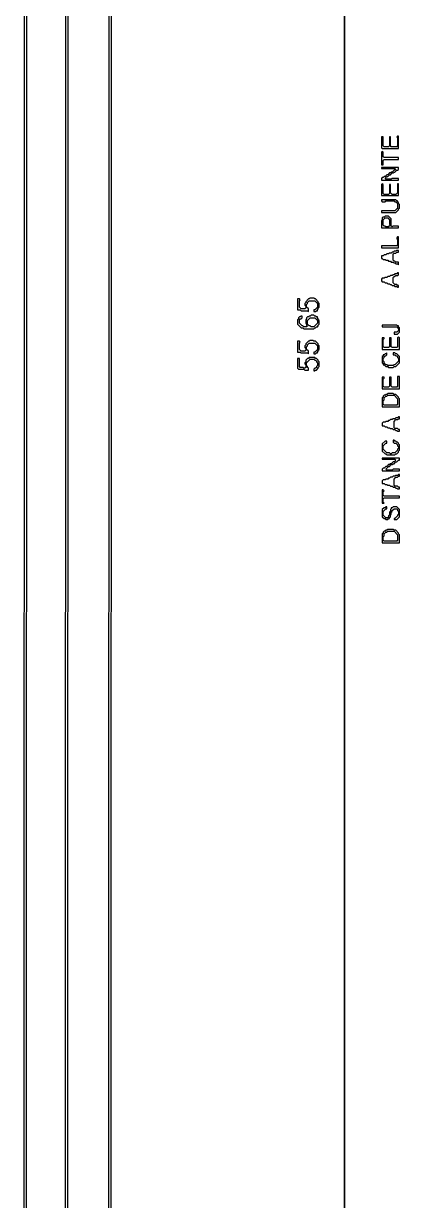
# Model space of a CAD drawing. Extents: x 17 to 323, y -435 to -5.
# Drawn here: x 16.9 to 58.6, y -324 to -193.2 of the extents above; entities that cross this region are included whole.
import ezdxf

# ---------------------------------------------------------------- set-up
doc = ezdxf.new("R2010")
doc.units = 0

msp = doc.modelspace()

# ---------------------------------------------------------------- linework, layer by layer
at = {"layer": 'CONTOURS'}
for p, q in [((17, -4.7), (16.9, -434.9)), ((17.2, -434.5), (17.3, -5)), ((21.6, -9.4), (21.5, -430.1)), ((21.8, -429.8), (21.9, -9.7)), ((26.4, -14.2), (26.3, -425.4)), ((26.6, -425), (26.7, -14.5)), ((52.5, -360.4), (52.5, -95)), ((52.5, -95), (52.5, -360.4)), ((56.8, -205.8), (56.6, -205.8)), ((56.6, -205.8), (56.6, -207)), ((56.8, -206.8), (56.8, -205.8)), ((57.6, -205.8), (57.5, -205.8)), ((57.5, -205.8), (57.5, -206.8)), ((57.6, -206.8), (57.6, -205.8)), ((58.4, -205.7), (58.3, -205.8)), ((58.3, -205.8), (58.4, -205.9)), ((58.5, -205.7), (58.4, -205.7)), ((58.4, -205.9), (58.4, -206.8)), ((58.5, -207.1), (58.5, -205.7)), ((56.6, -207), (56.7, -207.1)), ((56.7, -207.4), (56.6, -207.5)), ((56.6, -207.5), (56.6, -208.9)), ((56.7, -207.1), (58.5, -207.1)), ((56.8, -207.5), (56.7, -207.4)), ((56.9, -206.9), (56.8, -206.8)), ((56.8, -208), (56.8, -207.5)), ((57.4, -206.9), (56.9, -206.9)), ((57.5, -206.8), (57.4, -206.9)), ((57.7, -206.9), (57.6, -206.8)), ((58.3, -206.9), (57.7, -206.9)), ((58.4, -206.8), (58.3, -206.9)), ((56.6, -208.9), (56.8, -208.9)), ((56.6, -209.2), (56.6, -209.3)), ((58.5, -209.2), (56.6, -209.2)), ((56.9, -208.1), (56.8, -208)), ((56.8, -208.4), (56.9, -208.3)), ((56.8, -208.9), (56.8, -208.4)), ((58.5, -208.1), (56.9, -208.1)), ((56.9, -208.3), (58.5, -208.3)), ((58.5, -208.3), (58.5, -208.1)), ((58.5, -209.4), (58.5, -209.2)), ((56.6, -209.3), (58.1, -209.3)), ((56.7, -210.3), (56.6, -210.4)), ((56.6, -210.4), (56.6, -210.6)), ((56.8, -210.3), (56.7, -210.3)), ((56.9, -210.2), (56.8, -210.3)), ((57, -210.2), (56.9, -210.2)), ((57.2, -210), (57, -210.2)), ((57, -210.4), (57.2, -210.2)), ((57.1, -210.5), (57, -210.4)), ((57.7, -210.5), (57.1, -210.5)), ((57.3, -210), (57.2, -210)), ((57.2, -210.2), (57.3, -210.2)), ((57.5, -209.8), (57.3, -210)), ((57.3, -210.2), (57.5, -210)), ((57.6, -209.8), (57.5, -209.8)), ((57.5, -210), (57.6, -210)), ((57.7, -209.7), (57.6, -209.8)), ((57.6, -210), (57.8, -209.8)), ((57.8, -209.7), (57.7, -209.7)), ((57.8, -210.4), (57.7, -210.5)), ((58, -209.5), (57.8, -209.7)), ((57.8, -209.8), (57.9, -209.8)), ((58.5, -210.4), (57.8, -210.4)), ((57.9, -209.8), (58, -209.7)), ((58.1, -209.5), (58, -209.5)), ((58, -209.7), (58.1, -209.7)), ((58.1, -209.3), (58.2, -209.4)), ((58.2, -209.4), (58.1, -209.5)), ((58.1, -209.7), (58.3, -209.5)), ((58.3, -209.5), (58.4, -209.5)), ((58.4, -209.5), (58.5, -209.4)), ((58.5, -210.6), (58.5, -210.4)), ((56.6, -210.6), (58.5, -210.6)), ((56.7, -211), (56.6, -211.1)), ((56.6, -211.1), (56.6, -212.3)), ((56.8, -211.1), (56.7, -211)), ((56.8, -212.1), (56.8, -211.1)), ((57.6, -211.1), (57.5, -211.1)), ((57.5, -211.1), (57.5, -212.1)), ((57.6, -212), (57.6, -211.1)), ((58.5, -211), (58.4, -211)), ((58.4, -211), (58.4, -212)), ((58.5, -212.3), (58.5, -211)), ((56.6, -212.3), (58.5, -212.3)), ((56.6, -212.8), (56.6, -212.9)), ((58.2, -212.8), (56.6, -212.8)), ((56.6, -212.9), (56.7, -213)), ((56.7, -213), (57, -213)), ((56.9, -212.2), (56.8, -212.1)), ((57.4, -212.2), (56.9, -212.2)), ((57, -213), (57.1, -212.9)), ((57.1, -212.9), (58, -212.9)), ((57.5, -212.1), (57.4, -212.2)), ((57.8, -212.2), (57.6, -212)), ((58.2, -212.2), (57.8, -212.2)), ((58, -212.9), (58.1, -213)), ((58.1, -213), (58.2, -213)), ((58.4, -212), (58.2, -212.2)), ((58.3, -212.9), (58.2, -212.8)), ((58.2, -213), (58.4, -213.2)), ((58.4, -212.9), (58.3, -212.9)), ((58.4, -213), (58.4, -212.9)), ((58.5, -213.1), (58.4, -213)), ((58.5, -213.2), (58.5, -213.1)), ((58.1, -214), (56.6, -214)), ((56.6, -214), (56.6, -214.2)), ((56.6, -214.2), (58.2, -214.2)), ((58.4, -213.7), (58.1, -214)), ((58.2, -214.2), (58.5, -213.9)), ((58.4, -213.2), (58.4, -213.7)), ((58.6, -213.3), (58.5, -213.2)), ((58.5, -213.8), (58.6, -213.7)), ((58.5, -213.9), (58.5, -213.8)), ((58.6, -213.7), (58.6, -213.3)), ((56.7, -215), (56.6, -215.1)), ((56.6, -215.1), (56.6, -215.9)), ((56.8, -214.7), (56.7, -214.8)), ((56.7, -214.8), (56.7, -215)), ((56.9, -214.7), (56.8, -214.7)), ((56.8, -215), (57, -214.8)), ((56.8, -215.6), (56.8, -215)), ((56.9, -215.7), (56.8, -215.6)), ((57, -214.6), (56.9, -214.7)), ((57, -215.7), (56.9, -215.7)), ((57.4, -214.6), (57, -214.6)), ((57, -214.8), (57.3, -214.8)), ((57.1, -215.8), (57, -215.7)), ((57.3, -214.8), (57.5, -215)), ((57.7, -214.9), (57.4, -214.6)), ((57.6, -215.6), (57.4, -215.8)), ((57.5, -215), (57.5, -215.5)), ((57.5, -215.5), (57.6, -215.6)), ((57.7, -215.7), (57.7, -214.9)), ((57.8, -215.8), (57.7, -215.7)), ((57.9, -215.7), (57.8, -215.8)), ((58.5, -215.7), (57.9, -215.7)), ((58.5, -215.9), (58.5, -215.7)), ((56.6, -215.9), (58.5, -215.9)), ((57.4, -215.8), (57.1, -215.8)), ((58.4, -216.9), (58.3, -217)), ((58.3, -217), (58.3, -217.1)), ((58.5, -216.9), (58.4, -216.9)), ((58.5, -218.1), (58.5, -216.9)), ((58.3, -217.9), (56.6, -217.9)), ((56.6, -217.9), (56.6, -218.1)), ((56.6, -218.1), (58.5, -218.1)), ((58.3, -217.1), (58.4, -217.2)), ((58.4, -217.8), (58.3, -217.9)), ((58.4, -217.2), (58.4, -217.8)), ((56.8, -219), (56.6, -219)), ((56.6, -219), (56.6, -219.3)), ((56.6, -219.3), (56.7, -219.3)), ((56.7, -219.3), (56.8, -219.4)), ((56.9, -218.9), (56.8, -219)), ((56.8, -219.4), (57, -219.4)), ((57.1, -218.9), (56.9, -218.9)), ((57, -219.4), (57.1, -219.5)), ((57.2, -218.8), (57.1, -218.9)), ((57.1, -219.5), (57.3, -219.5)), ((57.4, -218.8), (57.2, -218.8)), ((57.3, -219.5), (57.4, -219.6)), ((57.5, -218.7), (57.4, -218.8)), ((57.4, -219.6), (57.6, -219.6)), ((57.7, -218.7), (57.5, -218.7)), ((57.6, -219.6), (57.7, -219.7)), ((57.8, -218.6), (57.7, -218.7)), ((57.9, -218.6), (57.8, -218.6)), ((58, -218.5), (57.9, -218.6)), ((57.9, -218.8), (58, -218.7)), ((57.9, -219.5), (57.9, -218.8)), ((58, -219.6), (57.9, -219.5)), ((58.2, -218.5), (58, -218.5)), ((58, -218.7), (58.2, -218.7)), ((58.1, -219.6), (58, -219.6)), ((58.2, -219.7), (58.1, -219.6)), ((58.3, -218.4), (58.2, -218.5)), ((58.2, -218.7), (58.3, -218.6)), ((58.5, -218.4), (58.3, -218.4)), ((58.3, -218.6), (58.5, -218.6)), ((58.5, -218.6), (58.5, -218.4)), ((57.7, -219.7), (57.9, -219.7)), ((57.9, -219.7), (58, -219.8)), ((58, -219.8), (58.1, -219.8)), ((58.1, -219.8), (58.2, -219.9)), ((58.5, -219.7), (58.2, -219.7)), ((58.2, -219.9), (58.4, -219.9)), ((58.4, -220.9), (58.3, -221)), ((58.4, -219.9), (58.5, -220)), ((58.5, -220.9), (58.4, -220.9)), ((58.5, -220), (58.5, -219.7)), ((58.5, -221.1), (58.5, -220.9)), ((56.7, -221.5), (56.6, -221.6)), ((56.6, -221.6), (56.6, -221.8)), ((56.6, -221.8), (56.7, -221.9)), ((56.9, -221.5), (56.7, -221.5)), ((56.7, -221.9), (56.9, -221.9)), ((57, -221.4), (56.9, -221.5)), ((56.9, -221.9), (57, -222)), ((57.2, -221.4), (57, -221.4)), ((57, -222), (57.2, -222)), ((57.3, -221.3), (57.2, -221.4)), ((57.2, -222), (57.3, -222.1)), ((57.5, -221.3), (57.3, -221.3)), ((57.3, -222.1), (57.5, -222.1)), ((57.6, -221.2), (57.5, -221.3)), ((57.5, -222.1), (57.6, -222.2)), ((57.8, -221.2), (57.6, -221.2)), ((57.6, -222.2), (57.7, -222.2)), ((57.7, -222.2), (57.8, -222.3)), ((57.9, -221.1), (57.8, -221.2)), ((58, -221.1), (57.9, -221.1)), ((57.9, -221.4), (58, -221.3)), ((57.9, -222), (57.9, -221.4)), ((58.1, -222.2), (57.9, -222)), ((58.1, -221), (58, -221.1)), ((58, -221.3), (58.1, -221.3)), ((58.3, -221), (58.1, -221)), ((58.1, -221.3), (58.2, -221.2)), ((58.3, -222.2), (58.1, -222.2)), ((58.2, -221.2), (58.4, -221.2)), ((58.4, -222.3), (58.3, -222.2)), ((58.4, -221.2), (58.5, -221.1)), ((57.8, -222.3), (58, -222.3)), ((58, -222.3), (58.1, -222.4)), ((58.1, -222.4), (58.3, -222.4)), ((58.3, -222.4), (58.4, -222.5)), ((58.5, -222.3), (58.4, -222.3)), ((58.4, -222.5), (58.5, -222.5)), ((58.5, -222.5), (58.5, -222.3)), ((47.5, -223.8), (47.3, -223.8)), ((47.3, -223.8), (47.3, -225)), ((47.6, -223.9), (47.5, -223.8)), ((47.5, -224), (47.6, -223.9)), ((47.5, -224.7), (47.5, -224)), ((47.7, -224.9), (47.5, -224.7)), ((48.2, -224.2), (48.1, -224.3)), ((48.1, -224.3), (48.1, -224.5)), ((48.1, -224.5), (48.2, -224.6)), ((48.2, -224.8), (48.1, -224.9)), ((48.5, -223.8), (48.2, -224.1)), ((48.2, -224.1), (48.2, -224.2)), ((48.2, -224.6), (48.2, -224.8)), ((48.3, -224.4), (48.4, -224.3)), ((48.3, -224.7), (48.3, -224.4)), ((48.5, -224.9), (48.3, -224.7)), ((48.4, -224.2), (48.6, -224)), ((48.4, -224.3), (48.4, -224.2)), ((48.6, -223.8), (48.5, -223.8)), ((48.7, -223.7), (48.6, -223.8)), ((48.6, -224), (49.2, -224)), ((49.1, -223.7), (48.7, -223.7)), ((49.2, -223.8), (49.1, -223.7)), ((49.3, -223.8), (49.2, -223.8)), ((49.2, -224), (49.5, -224.3)), ((49.5, -224.7), (49.2, -225)), ((49.6, -224.1), (49.3, -223.8)), ((49.5, -224.3), (49.5, -224.7)), ((49.6, -224.2), (49.6, -224.1)), ((49.7, -224.3), (49.6, -224.2)), ((49.6, -224.8), (49.7, -224.7)), ((49.6, -224.9), (49.6, -224.8)), ((49.7, -224.7), (49.7, -224.3)), ((47.3, -225), (47.6, -225)), ((47.4, -226), (47.3, -226.1)), ((47.3, -226.1), (47.3, -226.6)), ((47.5, -225.8), (47.4, -225.9)), ((47.4, -225.9), (47.4, -226)), ((47.6, -225.8), (47.5, -225.8)), ((47.5, -226.1), (47.6, -226)), ((47.5, -226.5), (47.5, -226.1)), ((47.6, -225), (47.7, -225.1)), ((47.7, -225.7), (47.6, -225.8)), ((47.6, -226), (47.7, -226)), ((48.1, -224.9), (47.7, -224.9)), ((47.7, -225.1), (48.4, -225.1)), ((47.8, -225.7), (47.7, -225.7)), ((47.7, -226), (47.8, -225.9)), ((47.8, -225.9), (47.8, -225.7)), ((48.3, -226), (48.2, -226.1)), ((48.2, -226.1), (48.2, -226.5)), ((48.4, -225.8), (48.3, -225.9)), ((48.3, -225.9), (48.3, -226)), ((48.4, -225.1), (48.5, -225.2)), ((48.5, -225.8), (48.4, -225.8)), ((48.4, -226.2), (48.7, -225.9)), ((48.5, -225.2), (48.5, -224.9)), ((48.6, -225.7), (48.5, -225.8)), ((48.7, -225.7), (48.6, -225.7)), ((48.8, -225.6), (48.7, -225.7)), ((48.7, -225.9), (49.2, -225.9)), ((49.1, -225.6), (48.8, -225.6)), ((49.2, -225), (49.1, -225)), ((49.1, -225), (49.1, -225.2)), ((49.1, -225.2), (49.3, -225.2)), ((49.2, -225.7), (49.1, -225.6)), ((49.3, -225.7), (49.2, -225.7)), ((49.2, -225.9), (49.5, -226.2)), ((49.3, -225.2), (49.4, -225.1)), ((49.4, -225.8), (49.3, -225.7)), ((49.4, -225.1), (49.5, -225.1)), ((49.5, -225.8), (49.4, -225.8)), ((49.5, -225), (49.6, -224.9)), ((49.5, -225.1), (49.5, -225)), ((49.5, -225.9), (49.5, -225.8)), ((49.6, -226), (49.5, -225.9)), ((49.6, -226.1), (49.6, -226)), ((49.7, -226.2), (49.6, -226.1)), ((47.3, -226.6), (47.7, -227)), ((47.8, -226.8), (47.5, -226.5)), ((47.7, -227), (47.9, -227)), ((47.9, -226.8), (47.8, -226.8)), ((48, -226.9), (47.9, -226.8)), ((47.9, -227), (48, -227.1)), ((48.3, -226.9), (48, -226.9)), ((48, -227.1), (49.1, -227.1)), ((48.2, -226.5), (48.3, -226.6)), ((48.3, -226.6), (48.3, -226.7)), ((48.3, -226.7), (48.4, -226.8)), ((48.4, -226.8), (48.3, -226.9)), ((48.4, -226.6), (48.4, -226.2)), ((48.6, -226.8), (48.4, -226.6)), ((48.7, -226.8), (48.6, -226.8)), ((48.8, -226.9), (48.7, -226.8)), ((49.1, -226.9), (48.8, -226.9)), ((49.5, -226.5), (49.1, -226.9)), ((49.1, -227.1), (49.2, -227)), ((49.2, -227), (49.3, -227)), ((49.3, -227), (49.4, -226.9)), ((49.4, -226.9), (49.5, -226.9)), ((49.5, -226.2), (49.5, -226.5)), ((49.5, -226.9), (49.6, -226.8)), ((49.6, -226.7), (49.7, -226.6)), ((49.6, -226.8), (49.6, -226.7)), ((49.7, -226.6), (49.7, -226.2)), ((56.7, -226.7), (56.7, -226.9)), ((58.3, -226.7), (56.7, -226.7)), ((56.7, -226.9), (58.3, -226.9)), ((58.3, -227.5), (58, -227.5)), ((58, -227.5), (58, -227.7)), ((58.4, -226.8), (58.3, -226.7)), ((58.3, -226.9), (58.5, -227.1)), ((58.5, -227.3), (58.3, -227.5)), ((58.5, -226.8), (58.4, -226.8)), ((58.4, -227.7), (58.6, -227.5)), ((58.5, -226.9), (58.5, -226.8)), ((58.6, -227), (58.5, -226.9)), ((58.5, -227.1), (58.5, -227.3)), ((58.6, -227.5), (58.6, -227)), ((47.5, -228.5), (47.3, -228.5)), ((47.3, -228.5), (47.3, -229.7)), ((47.6, -228.6), (47.5, -228.5)), ((47.5, -228.7), (47.6, -228.6)), ((47.5, -229.4), (47.5, -228.7)), ((48.5, -228.5), (48.2, -228.8)), ((48.2, -228.8), (48.2, -228.9)), ((48.4, -228.9), (48.6, -228.7)), ((48.6, -228.5), (48.5, -228.5)), ((48.7, -228.4), (48.6, -228.5)), ((48.6, -228.7), (49.2, -228.7)), ((49, -228.4), (48.7, -228.4)), ((49.1, -228.5), (49, -228.4)), ((49.3, -228.5), (49.1, -228.5)), ((49.2, -228.7), (49.5, -229)), ((49.6, -228.8), (49.3, -228.5)), ((49.6, -228.9), (49.6, -228.8)), ((56.9, -228.1), (56.7, -228.1)), ((56.7, -228.1), (56.7, -229.4)), ((56.8, -228.3), (56.9, -228.2)), ((56.8, -229.1), (56.8, -228.3)), ((56.9, -228.2), (56.9, -228.1)), ((57.7, -228.1), (57.5, -228.1)), ((57.5, -228.1), (57.5, -229.1)), ((57.7, -229.1), (57.7, -228.1)), ((58, -227.7), (58.4, -227.7)), ((58.5, -228), (58.4, -228.1)), ((58.4, -228.1), (58.4, -229.1)), ((58.6, -228.1), (58.5, -228)), ((58.6, -229.4), (58.6, -228.1)), ((47.3, -229.7), (47.6, -229.7)), ((47.7, -229.6), (47.5, -229.4)), ((47.6, -229.7), (47.7, -229.8)), ((48.1, -229.6), (47.7, -229.6)), ((47.7, -229.8), (48.4, -229.8)), ((48.2, -228.9), (48.1, -229)), ((48.1, -229), (48.1, -229.2)), ((48.1, -229.2), (48.2, -229.3)), ((48.2, -229.5), (48.1, -229.6)), ((48.2, -229.3), (48.2, -229.5)), ((48.3, -229.1), (48.4, -229)), ((48.3, -229.4), (48.3, -229.1)), ((48.5, -229.6), (48.3, -229.4)), ((48.4, -229), (48.4, -228.9)), ((48.4, -229.8), (48.5, -229.9)), ((48.5, -229.9), (48.5, -229.6)), ((49.2, -229.7), (49.1, -229.7)), ((49.1, -229.7), (49.1, -229.9)), ((49.1, -229.9), (49.3, -229.9)), ((49.5, -229.4), (49.2, -229.7)), ((49.3, -229.9), (49.4, -229.8)), ((49.4, -229.8), (49.5, -229.8)), ((49.5, -229), (49.5, -229.4)), ((49.5, -229.7), (49.6, -229.6)), ((49.5, -229.8), (49.5, -229.7)), ((49.7, -229), (49.6, -228.9)), ((49.6, -229.5), (49.7, -229.4)), ((49.6, -229.6), (49.6, -229.5)), ((49.7, -229.4), (49.7, -229)), ((56.7, -229.4), (58.6, -229.4)), ((56.8, -230.1), (56.7, -230.2)), ((56.9, -229.2), (56.8, -229.1)), ((56.8, -230), (56.8, -230.1)), ((56.9, -230), (56.8, -230)), ((57.4, -229.2), (56.9, -229.2)), ((57, -229.9), (56.9, -230)), ((56.9, -230.2), (57, -230.1)), ((57.1, -229.9), (57, -229.9)), ((57, -230.1), (57.1, -230.1)), ((57.2, -229.8), (57.1, -229.9)), ((57.1, -230.1), (57.2, -230)), ((57.2, -230), (57.2, -229.8)), ((57.5, -229.1), (57.4, -229.2)), ((57.8, -229.2), (57.7, -229.1)), ((58.3, -229.2), (57.8, -229.2)), ((58.1, -229.8), (57.9, -229.8)), ((57.9, -229.8), (57.9, -230)), ((57.9, -230), (58.1, -230)), ((58.2, -229.9), (58.1, -229.8)), ((58.1, -230), (58.2, -230.1)), ((58.3, -229.9), (58.2, -229.9)), ((58.2, -230.1), (58.3, -230.1)), ((58.4, -229.1), (58.3, -229.2)), ((58.6, -230.2), (58.3, -229.9)), ((58.3, -230.1), (58.4, -230.2)), ((47.5, -230.4), (47.3, -230.4)), ((47.3, -230.4), (47.3, -231.5)), ((47.5, -231.3), (47.5, -230.4)), ((47.6, -231.4), (47.5, -231.3)), ((47.9, -231.4), (47.6, -231.4)), ((48, -231.5), (47.9, -231.4)), ((48.2, -230.8), (48.1, -230.9)), ((48.1, -230.9), (48.1, -231)), ((48.1, -231), (48.2, -231.1)), ((48.2, -231.4), (48.1, -231.5)), ((48.4, -230.4), (48.2, -230.6)), ((48.2, -230.6), (48.2, -230.8)), ((48.2, -231.1), (48.2, -231.4)), ((48.3, -230.9), (48.7, -230.5)), ((48.3, -231.2), (48.3, -230.9)), ((48.4, -231.3), (48.3, -231.2)), ((48.5, -230.4), (48.4, -230.4)), ((48.4, -231.4), (48.4, -231.3)), ((48.5, -231.5), (48.4, -231.4)), ((48.6, -230.3), (48.5, -230.4)), ((49.2, -230.3), (48.6, -230.3)), ((48.7, -230.5), (49.1, -230.5)), ((49.1, -230.5), (49.2, -230.6)), ((49.3, -230.4), (49.2, -230.3)), ((49.2, -230.6), (49.3, -230.6)), ((49.4, -230.4), (49.3, -230.4)), ((49.3, -230.6), (49.4, -230.7)), ((49.4, -231.4), (49.3, -231.5)), ((49.6, -230.6), (49.4, -230.4)), ((49.4, -230.7), (49.4, -230.8)), ((49.4, -230.8), (49.5, -230.9)), ((49.5, -231.2), (49.4, -231.3)), ((49.4, -231.3), (49.4, -231.4)), ((49.5, -230.9), (49.5, -231.2)), ((49.6, -230.7), (49.6, -230.6)), ((49.7, -230.8), (49.6, -230.7)), ((49.6, -231.4), (49.7, -231.3)), ((49.6, -231.5), (49.6, -231.4)), ((49.7, -231.3), (49.7, -230.8)), ((56.7, -230.2), (56.7, -230.9)), ((56.7, -230.9), (56.8, -231)), ((56.8, -230.4), (56.9, -230.3)), ((56.8, -230.7), (56.8, -230.4)), ((56.9, -230.8), (56.8, -230.7)), ((56.8, -231), (56.8, -231.1)), ((56.8, -231.1), (56.9, -231.1)), ((56.9, -230.3), (56.9, -230.2)), ((56.9, -230.9), (56.9, -230.8)), ((57.1, -231.1), (56.9, -230.9)), ((56.9, -231.1), (57.1, -231.3)), ((57.2, -231.1), (57.1, -231.1)), ((57.1, -231.3), (57.3, -231.3)), ((57.3, -231.2), (57.2, -231.1)), ((57.9, -231.2), (57.3, -231.2)), ((57.3, -231.3), (57.4, -231.4)), ((57.4, -231.4), (57.9, -231.4)), ((58, -231.1), (57.9, -231.2)), ((57.9, -231.4), (58, -231.3)), ((58.1, -231.1), (58, -231.1)), ((58, -231.3), (58.2, -231.3)), ((58.5, -230.7), (58.1, -231.1)), ((58.2, -231.3), (58.6, -230.9)), ((58.4, -230.2), (58.4, -230.3)), ((58.4, -230.3), (58.5, -230.4)), ((58.5, -230.4), (58.5, -230.7)), ((58.6, -230.9), (58.6, -230.2)), ((47.3, -231.5), (47.4, -231.6)), ((47.4, -231.6), (48, -231.6)), ((48.1, -231.5), (48, -231.5)), ((48, -231.6), (48.1, -231.7)), ((48.1, -231.7), (48.5, -231.7)), ((48.5, -231.7), (48.5, -231.5)), ((49.2, -231.5), (49.1, -231.6)), ((49.1, -231.6), (49.1, -231.8)), ((49.1, -231.8), (49.2, -231.8)), ((49.3, -231.5), (49.2, -231.5)), ((49.2, -231.8), (49.3, -231.7)), ((49.3, -231.7), (49.4, -231.7)), ((49.4, -231.7), (49.6, -231.5)), ((56.9, -232.5), (56.7, -232.5)), ((56.7, -232.5), (56.7, -233.8)), ((56.8, -232.7), (56.9, -232.6)), ((56.8, -233.5), (56.8, -232.7)), ((56.9, -232.6), (56.9, -232.5)), ((57.7, -232.5), (57.5, -232.5)), ((57.5, -232.5), (57.5, -233.5)), ((57.7, -233.5), (57.7, -232.5)), ((58.6, -232.4), (58.4, -232.4)), ((58.4, -232.4), (58.4, -233.5)), ((58.6, -233.8), (58.6, -232.4)), ((56.7, -233.8), (58.6, -233.8)), ((56.9, -233.6), (56.8, -233.5)), ((57.4, -233.6), (56.9, -233.6)), ((57.5, -233.5), (57.4, -233.6)), ((57.8, -233.6), (57.7, -233.5)), ((58.3, -233.6), (57.8, -233.6)), ((58.4, -233.5), (58.3, -233.6)), ((56.8, -234.7), (56.7, -234.8)), ((56.7, -234.8), (56.7, -235.8)), ((56.9, -234.5), (56.8, -234.6)), ((56.8, -234.6), (56.8, -234.7)), ((56.8, -235.1), (56.9, -235)), ((56.8, -235.5), (56.8, -235.1)), ((57, -234.5), (56.9, -234.5)), ((56.9, -234.8), (57.1, -234.6)), ((56.9, -235), (56.9, -234.8)), ((57.1, -234.4), (57, -234.5)), ((57.2, -234.4), (57.1, -234.4)), ((57.1, -234.6), (57.2, -234.6)), ((57.3, -234.3), (57.2, -234.4)), ((57.2, -234.6), (57.3, -234.5)), ((57.9, -234.3), (57.3, -234.3)), ((57.3, -234.5), (58, -234.5)), ((58, -234.4), (57.9, -234.3)), ((58.2, -234.4), (58, -234.4)), ((58, -234.5), (58.4, -234.9)), ((58.5, -234.7), (58.2, -234.4)), ((58.4, -234.9), (58.4, -235.5)), ((58.5, -234.8), (58.5, -234.7)), ((58.6, -234.9), (58.5, -234.8)), ((58.6, -235.8), (58.6, -234.9)), ((56.7, -235.8), (58.6, -235.8)), ((56.9, -235.6), (56.8, -235.5)), ((58.3, -235.6), (56.9, -235.6)), ((58.4, -235.5), (58.3, -235.6)), ((56.8, -237.5), (56.7, -237.6)), ((56.7, -237.6), (56.7, -237.9)), ((56.7, -237.9), (56.9, -237.9)), ((57, -237.5), (56.8, -237.5)), ((56.9, -237.9), (57, -238)), ((57.1, -237.4), (57, -237.5)), ((57.3, -237.4), (57.1, -237.4)), ((57.4, -237.3), (57.3, -237.4)), ((57.5, -237.3), (57.4, -237.3)), ((57.6, -237.2), (57.5, -237.3)), ((57.8, -237.2), (57.6, -237.2)), ((57.9, -237.1), (57.8, -237.2)), ((58.1, -237.1), (57.9, -237.1)), ((58, -237.4), (58.2, -237.2)), ((58, -238.1), (58, -237.4)), ((58.2, -237), (58.1, -237.1)), ((58.4, -237), (58.2, -237)), ((58.2, -237.2), (58.4, -237.2)), ((58.5, -236.9), (58.4, -237)), ((58.4, -237.2), (58.5, -237.1)), ((58.6, -236.9), (58.5, -236.9)), ((58.5, -237.1), (58.6, -237.1)), ((58.6, -237.1), (58.6, -236.9)), ((57, -238), (57.2, -238)), ((57.2, -238), (57.3, -238.1)), ((57.3, -238.1), (57.5, -238.1)), ((57.5, -238.1), (57.6, -238.2)), ((57.6, -238.2), (57.8, -238.2)), ((57.8, -238.2), (57.9, -238.3)), ((57.9, -238.3), (58.1, -238.3)), ((58.1, -238.2), (58, -238.1)), ((58.4, -238.2), (58.1, -238.2)), ((58.1, -238.3), (58.2, -238.4)), ((58.2, -238.4), (58.3, -238.4)), ((58.3, -238.4), (58.4, -238.5)), ((58.5, -238.3), (58.4, -238.2)), ((58.4, -238.5), (58.6, -238.5)), ((58.6, -238.3), (58.5, -238.3)), ((58.6, -238.5), (58.6, -238.3)), ((57, -239.6), (56.7, -239.9)), ((56.7, -239.9), (56.7, -240.7)), ((56.8, -240.1), (57.1, -239.8)), ((56.8, -240.5), (56.8, -240.1)), ((57.2, -240.9), (56.8, -240.5)), ((57.2, -239.6), (57, -239.6)), ((57.1, -239.8), (57.2, -239.8)), ((57.2, -239.8), (57.2, -239.6)), ((58, -239.5), (57.9, -239.5)), ((57.9, -239.5), (57.9, -239.7)), ((57.9, -239.7), (58, -239.8)), ((58.1, -239.6), (58, -239.5)), ((58, -239.8), (58.2, -239.8)), ((58.2, -239.6), (58.1, -239.6)), ((58.3, -239.7), (58.2, -239.6)), ((58.2, -239.8), (58.4, -240)), ((58.4, -239.7), (58.3, -239.7)), ((58.5, -239.8), (58.4, -239.7)), ((58.4, -240), (58.4, -240.1)), ((58.4, -240.1), (58.5, -240.2)), ((58.5, -240.4), (58.4, -240.5)), ((58.4, -240.5), (58.4, -240.6)), ((58.5, -239.9), (58.5, -239.8)), ((58.6, -240), (58.5, -239.9)), ((58.5, -240.2), (58.5, -240.4)), ((58.6, -240.6), (58.6, -240)), ((56.7, -240.7), (57, -241)), ((56.7, -241.5), (56.7, -241.6)), ((58.6, -241.5), (56.7, -241.5)), ((56.7, -241.6), (58.1, -241.6)), ((57, -241), (57.1, -241)), ((57.1, -241), (57.2, -241.1)), ((57.5, -240.9), (57.2, -240.9)), ((57.2, -241.1), (58.1, -241.1)), ((57.6, -241), (57.5, -240.9)), ((57.7, -241), (57.6, -241)), ((57.8, -240.9), (57.7, -241)), ((58.1, -240.9), (57.8, -240.9)), ((58.2, -241.7), (58, -241.9)), ((58.4, -240.6), (58.1, -240.9)), ((58.1, -241.1), (58.2, -241)), ((58.1, -241.6), (58.2, -241.7)), ((58.2, -241), (58.3, -241)), ((58.3, -241), (58.5, -240.8)), ((58.3, -241.9), (58.5, -241.7)), ((58.5, -240.7), (58.6, -240.6)), ((58.5, -240.8), (58.5, -240.7)), ((58.5, -241.7), (58.6, -241.7)), ((58.6, -241.7), (58.6, -241.5)), ((56.8, -242.6), (56.7, -242.7)), ((56.7, -242.7), (56.7, -242.9)), ((56.7, -242.9), (58.6, -242.9)), ((56.9, -242.6), (56.8, -242.6)), ((57.1, -242.4), (56.9, -242.6)), ((57.2, -242.4), (57.1, -242.4)), ((57.1, -242.7), (57.4, -242.4)), ((57.2, -242.8), (57.1, -242.7)), ((57.4, -242.2), (57.2, -242.4)), ((57.8, -242.8), (57.2, -242.8)), ((57.5, -242.2), (57.4, -242.2)), ((57.4, -242.4), (57.5, -242.4)), ((57.6, -242.1), (57.5, -242.2)), ((57.5, -242.4), (57.7, -242.2)), ((57.7, -242.1), (57.6, -242.1)), ((57.9, -241.9), (57.7, -242.1)), ((57.7, -242.2), (57.8, -242.2)), ((57.8, -242.2), (57.9, -242.1)), ((57.9, -242.7), (57.8, -242.8)), ((58, -241.9), (57.9, -241.9)), ((57.9, -242.1), (58, -242.1)), ((58.6, -242.7), (57.9, -242.7)), ((58, -242.1), (58.2, -241.9)), ((58.2, -241.9), (58.3, -241.9)), ((58.6, -242.9), (58.6, -242.7)), ((56.8, -243.9), (56.7, -244)), ((56.7, -244), (56.7, -244.3)), ((56.7, -244.3), (56.9, -244.3)), ((57, -243.9), (56.8, -243.9)), ((56.9, -244.3), (57, -244.4)), ((57.1, -243.8), (57, -243.9)), ((57, -244.4), (57.2, -244.4)), ((57.3, -243.8), (57.1, -243.8)), ((57.2, -244.4), (57.3, -244.5)), ((57.4, -243.7), (57.3, -243.8)), ((57.3, -244.5), (57.5, -244.5)), ((57.5, -243.7), (57.4, -243.7)), ((57.6, -243.6), (57.5, -243.7)), ((57.5, -244.5), (57.6, -244.6)), ((57.8, -243.6), (57.6, -243.6)), ((57.9, -243.5), (57.8, -243.6)), ((58.1, -243.5), (57.9, -243.5)), ((58, -243.8), (58.2, -243.6)), ((58, -244.5), (58, -243.8)), ((58.1, -244.6), (58, -244.5)), ((58.2, -243.4), (58.1, -243.5)), ((58.4, -243.4), (58.2, -243.4)), ((58.2, -243.6), (58.4, -243.6)), ((58.5, -243.3), (58.4, -243.4)), ((58.4, -243.6), (58.5, -243.5)), ((58.6, -243.3), (58.5, -243.3)), ((58.5, -243.5), (58.6, -243.5)), ((58.6, -243.5), (58.6, -243.3)), ((56.7, -245), (56.7, -246.5)), ((56.8, -245), (56.7, -245)), ((56.9, -245.1), (56.8, -245)), ((56.8, -245.2), (56.9, -245.1)), ((56.8, -245.6), (56.8, -245.2)), ((56.9, -245.7), (56.8, -245.6)), ((58.6, -245.7), (56.9, -245.7)), ((57.6, -244.6), (57.8, -244.6)), ((57.8, -244.6), (57.9, -244.7)), ((57.9, -244.7), (58.1, -244.7)), ((58.4, -244.6), (58.1, -244.6)), ((58.1, -244.7), (58.2, -244.8)), ((58.2, -244.8), (58.3, -244.8)), ((58.3, -244.8), (58.4, -244.9)), ((58.5, -244.7), (58.4, -244.6)), ((58.4, -244.9), (58.6, -244.9)), ((58.6, -244.7), (58.5, -244.7)), ((58.6, -244.9), (58.6, -244.7)), ((58.6, -245.9), (58.6, -245.7)), ((56.7, -246.5), (56.9, -246.5)), ((56.9, -247), (56.7, -247.2)), ((56.8, -246), (56.9, -245.9)), ((56.8, -246.4), (56.8, -246)), ((56.9, -246.5), (56.8, -246.4)), ((56.8, -247.4), (57.1, -247.1)), ((56.9, -245.9), (58.6, -245.9)), ((57, -247), (56.9, -247)), ((57.1, -246.9), (57, -247)), ((57.2, -246.9), (57.1, -246.9)), ((57.1, -247.1), (57.2, -247.1)), ((57.2, -247.1), (57.2, -246.9)), ((57.7, -247.1), (57.6, -247.2)), ((57.8, -247), (57.7, -247)), ((57.7, -247), (57.7, -247.1)), ((57.9, -246.9), (57.8, -247)), ((57.8, -247.3), (58, -247.1)), ((58.3, -246.9), (57.9, -246.9)), ((58, -247.1), (58.3, -247.1)), ((58.6, -247.2), (58.3, -246.9)), ((58.3, -247.1), (58.4, -247.2)), ((56.7, -247.2), (56.7, -248)), ((56.7, -248), (56.9, -248.2)), ((56.8, -247.8), (56.8, -247.4)), ((57.1, -248.1), (56.8, -247.8)), ((56.9, -248.2), (57, -248.2)), ((57, -248.2), (57.1, -248.3)), ((57.3, -248.1), (57.1, -248.1)), ((57.1, -248.3), (57.3, -248.3)), ((57.4, -248), (57.3, -248.1)), ((57.3, -248.3), (57.4, -248.2)), ((57.5, -247.8), (57.4, -247.9)), ((57.4, -247.9), (57.4, -248)), ((57.4, -248.2), (57.5, -248.2)), ((57.6, -247.4), (57.5, -247.5)), ((57.5, -247.5), (57.5, -247.8)), ((57.5, -248.1), (57.6, -248)), ((57.5, -248.2), (57.5, -248.1)), ((57.6, -247.2), (57.6, -247.4)), ((57.6, -247.8), (57.7, -247.7)), ((57.6, -248), (57.6, -247.8)), ((57.7, -247.5), (57.8, -247.4)), ((57.7, -247.7), (57.7, -247.5)), ((57.8, -247.4), (57.8, -247.3)), ((58.1, -248.2), (58, -248.2)), ((58, -248.2), (58, -248.3)), ((58, -248.3), (58.3, -248.3)), ((58.4, -247.9), (58.1, -248.2)), ((58.3, -248.3), (58.6, -248)), ((58.4, -247.2), (58.4, -247.3)), ((58.4, -247.3), (58.5, -247.4)), ((58.5, -247.7), (58.4, -247.8)), ((58.4, -247.8), (58.4, -247.9)), ((58.5, -247.4), (58.5, -247.7)), ((58.6, -248), (58.6, -247.2)), ((56.9, -249.6), (56.8, -249.7)), ((56.8, -249.7), (56.8, -249.8)), ((57, -249.6), (56.9, -249.6)), ((56.9, -249.9), (57.1, -249.7)), ((57.1, -249.5), (57, -249.6)), ((57.2, -249.5), (57.1, -249.5)), ((57.1, -249.7), (57.2, -249.7)), ((57.3, -249.4), (57.2, -249.5)), ((57.2, -249.7), (57.3, -249.6)), ((57.9, -249.4), (57.3, -249.4)), ((57.3, -249.6), (58, -249.6)), ((58, -249.5), (57.9, -249.4)), ((58.2, -249.5), (58, -249.5)), ((58, -249.6), (58.4, -250)), ((58.5, -249.8), (58.2, -249.5)), ((56.8, -249.8), (56.7, -249.9)), ((56.7, -249.9), (56.7, -250.9)), ((56.7, -250.9), (58.6, -250.9)), ((56.8, -250.2), (56.9, -250.1)), ((56.8, -250.6), (56.8, -250.2)), ((56.9, -250.7), (56.8, -250.6)), ((56.9, -250.1), (56.9, -249.9)), ((58.3, -250.7), (56.9, -250.7)), ((58.4, -250.6), (58.3, -250.7)), ((58.4, -250), (58.4, -250.6)), ((58.5, -249.9), (58.5, -249.8)), ((58.6, -250), (58.5, -249.9)), ((58.6, -250.9), (58.6, -250))]:
    msp.add_line(p, q, dxfattribs=at)

doc.saveas('drawing.dxf')
